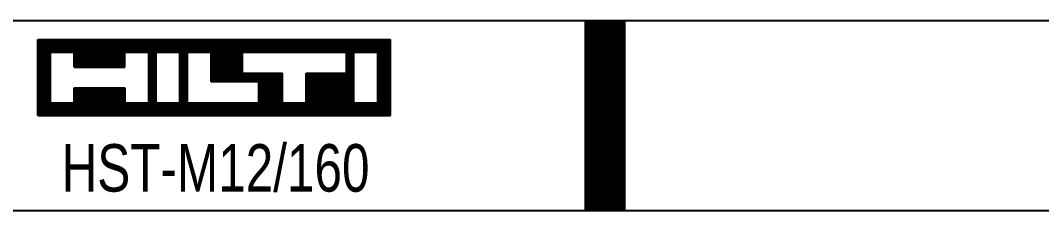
# Model space of a CAD drawing. Header units: millimetres. Extents: x 296 to 4896, y 152 to 3333.
# Drawn here: x 3531.4 to 3596, y 1230.6 to 1242.6 of the extents above; entities that cross this region are included whole.
import ezdxf
from ezdxf.enums import TextEntityAlignment as Align

# ---------------------------------------------------------------- set-up
doc = ezdxf.new("R2010")
doc.units = ezdxf.units.MM
for name, color, linetype in [('10', 1, 'Continuous'), ('2', 3, 'Continuous'), ('3', 4, 'Continuous'), ('4', 2, 'Continuous')]:
    doc.layers.add(name, color=color, linetype=linetype)
doc.styles.get("Standard").update_dxf_attribs({"font": 'arial.ttf'})

# ---------------------------------------------------------------- blocks, each defined once
blk = doc.blocks.new('HST-M12-160')
at = {"layer": '10'}
for p, q in [((-212.76, 0), (-212.76, 4.8)), ((-212.76, 4.8), (-190.454, 4.8)), ((-212.717, 4.8), (-212.717, 0)), ((-212.637, 0), (-212.637, 4.8)), ((-212.557, 4.8), (-212.557, 0)), ((-212.477, 0), (-212.477, 4.8)), ((-212.397, 4.8), (-212.397, 0)), ((-212.317, 0), (-212.317, 4.8)), ((-212.237, 4.8), (-212.237, 0)), ((-212.157, 0), (-212.157, 4.8)), ((-212.077, 4.8), (-212.077, 0)), ((-211.997, 0), (-211.997, 4.8)), ((-211.917, 4.8), (-211.917, 4)), ((-211.837, 4), (-211.837, 4.8)), ((-211.757, 4.8), (-211.757, 4)), ((-211.677, 4), (-211.677, 4.8)), ((-211.597, 4.8), (-211.597, 4)), ((-211.517, 4), (-211.517, 4.8)), ((-211.437, 4.8), (-211.437, 4)), ((-211.357, 4), (-211.357, 4.8)), ((-211.277, 4.8), (-211.277, 4)), ((-211.197, 4), (-211.197, 4.8)), ((-211.117, 4.8), (-211.117, 4)), ((-211.037, 4), (-211.037, 4.8)), ((-210.957, 4.8), (-210.957, 4)), ((-210.877, 4), (-210.877, 4.8)), ((-210.797, 4.8), (-210.797, 4)), ((-210.717, 4), (-210.717, 4.8)), ((-210.637, 4.8), (-210.637, 4)), ((-210.557, 4), (-210.557, 4.8)), ((-210.477, 4.8), (-210.477, 4)), ((-210.397, 3.059), (-210.397, 4.8)), ((-210.317, 4.8), (-210.317, 3.059)), ((-210.237, 3.059), (-210.237, 4.8)), ((-210.157, 4.8), (-210.157, 3.059)), ((-210.077, 3.059), (-210.077, 4.8)), ((-209.997, 4.8), (-209.997, 3.059)), ((-209.917, 3.059), (-209.917, 4.8)), ((-209.837, 4.8), (-209.837, 3.059)), ((-209.757, 3.059), (-209.757, 4.8)), ((-209.677, 4.8), (-209.677, 3.059)), ((-209.597, 3.059), (-209.597, 4.8)), ((-209.517, 4.8), (-209.517, 3.059)), ((-209.437, 3.059), (-209.437, 4.8)), ((-209.357, 4.8), (-209.357, 3.059)), ((-209.277, 3.059), (-209.277, 4.8)), ((-209.197, 4.8), (-209.197, 3.059)), ((-209.117, 3.059), (-209.117, 4.8)), ((-209.037, 4.8), (-209.037, 3.059)), ((-208.957, 3.059), (-208.957, 4.8)), ((-208.877, 4.8), (-208.877, 3.059)), ((-208.797, 3.059), (-208.797, 4.8)), ((-208.717, 4.8), (-208.717, 3.059)), ((-208.637, 3.059), (-208.637, 4.8)), ((-208.557, 4.8), (-208.557, 3.059)), ((-208.477, 3.059), (-208.477, 4.8)), ((-208.397, 4.8), (-208.397, 3.059)), ((-208.317, 3.059), (-208.317, 4.8)), ((-208.237, 4.8), (-208.237, 3.059)), ((-208.157, 3.059), (-208.157, 4.8)), ((-208.077, 4.8), (-208.077, 3.059)), ((-207.997, 3.059), (-207.997, 4.8)), ((-207.917, 4.8), (-207.917, 3.059)), ((-207.837, 3.059), (-207.837, 4.8)), ((-207.757, 4.8), (-207.757, 3.059)), ((-207.677, 3.059), (-207.677, 4.8)), ((-207.597, 4.8), (-207.597, 3.059)), ((-207.517, 3.059), (-207.517, 4.8)), ((-207.437, 4.8), (-207.437, 3.059)), ((-207.357, 3.059), (-207.357, 4.8)), ((-207.277, 4.8), (-207.277, 3.059)), ((-207.197, 4), (-207.197, 4.8)), ((-207.117, 4.8), (-207.117, 4)), ((-207.037, 4), (-207.037, 4.8)), ((-206.957, 4.8), (-206.957, 4)), ((-206.877, 4), (-206.877, 4.8)), ((-206.797, 4.8), (-206.797, 4)), ((-206.717, 4), (-206.717, 4.8)), ((-206.637, 4.8), (-206.637, 4)), ((-206.557, 4), (-206.557, 4.8)), ((-206.477, 4.8), (-206.477, 4)), ((-206.397, 4), (-206.397, 4.8)), ((-206.317, 4.8), (-206.317, 4)), ((-206.237, 4), (-206.237, 4.8)), ((-206.157, 4.8), (-206.157, 4)), ((-206.077, 4), (-206.077, 4.8)), ((-205.997, 4.8), (-205.997, 4)), ((-205.917, 4), (-205.917, 4.8)), ((-205.837, 4.8), (-205.837, 4)), ((-205.757, 4), (-205.757, 4.8)), ((-205.677, 4.8), (-205.677, 0)), ((-205.597, 0), (-205.597, 4.8)), ((-205.517, 4.8), (-205.517, 0)), ((-205.437, 0), (-205.437, 4.8)), ((-205.357, 4.8), (-205.357, 0)), ((-205.277, 4), (-205.277, 4.8)), ((-205.197, 4.8), (-205.197, 4)), ((-205.117, 4), (-205.117, 4.8)), ((-205.037, 4.8), (-205.037, 4)), ((-204.957, 4), (-204.957, 4.8)), ((-204.877, 4.8), (-204.877, 4)), ((-204.797, 4), (-204.797, 4.8)), ((-204.717, 4.8), (-204.717, 4)), ((-204.637, 4), (-204.637, 4.8)), ((-204.557, 4.8), (-204.557, 4)), ((-204.477, 4), (-204.477, 4.8)), ((-204.397, 4.8), (-204.397, 4)), ((-204.317, 4), (-204.317, 4.8)), ((-204.237, 4.8), (-204.237, 4)), ((-204.157, 4), (-204.157, 4.8)), ((-204.077, 4.8), (-204.077, 4)), ((-203.997, 4), (-203.997, 4.8)), ((-203.917, 4.8), (-203.917, 4)), ((-203.837, 4), (-203.837, 4.8)), ((-203.757, 4.8), (-203.757, 0)), ((-203.677, 0), (-203.677, 4.8)), ((-203.597, 4.8), (-203.597, 0)), ((-203.517, 0), (-203.517, 4.8)), ((-203.437, 4.8), (-203.437, 0)), ((-203.357, 0), (-203.357, 4.8)), ((-203.277, 4.8), (-203.277, 4)), ((-203.197, 4), (-203.197, 4.8)), ((-203.117, 4.8), (-203.117, 4)), ((-203.037, 4), (-203.037, 4.8)), ((-202.957, 4.8), (-202.957, 4)), ((-202.877, 4), (-202.877, 4.8)), ((-202.797, 4.8), (-202.797, 4)), ((-202.717, 4), (-202.717, 4.8)), ((-202.637, 4.8), (-202.637, 4)), ((-202.557, 4), (-202.557, 4.8)), ((-202.477, 4.8), (-202.477, 4)), ((-202.397, 4), (-202.397, 4.8)), ((-202.317, 4.8), (-202.317, 4)), ((-202.237, 4), (-202.237, 4.8)), ((-202.157, 4.8), (-202.157, 4)), ((-202.077, 4), (-202.077, 4.8)), ((-201.997, 4.8), (-201.997, 4)), ((-201.917, 4), (-201.917, 4.8)), ((-201.837, 4.8), (-201.837, 4)), ((-201.757, 2.118), (-201.757, 4.8)), ((-201.677, 4.8), (-201.677, 2.118)), ((-201.597, 2.118), (-201.597, 4.8)), ((-201.517, 4.8), (-201.517, 2.118)), ((-201.437, 2.118), (-201.437, 4.8)), ((-201.357, 4.8), (-201.357, 2.118)), ((-201.277, 2.118), (-201.277, 4.8)), ((-201.197, 4.8), (-201.197, 2.118)), ((-201.117, 2.118), (-201.117, 4.8)), ((-201.037, 4.8), (-201.037, 2.118)), ((-200.957, 2.118), (-200.957, 4.8)), ((-200.877, 4.8), (-200.877, 2.118)), ((-200.797, 2.118), (-200.797, 4.8)), ((-200.717, 4.8), (-200.717, 2.118)), ((-200.637, 2.118), (-200.637, 4.8)), ((-200.557, 4.8), (-200.557, 2.118)), ((-200.477, 2.118), (-200.477, 4.8)), ((-200.397, 4.8), (-200.397, 2.118)), ((-200.317, 2.118), (-200.317, 4.8)), ((-200.237, 4.8), (-200.237, 2.118)), ((-200.157, 2.118), (-200.157, 4.8)), ((-200.077, 4.8), (-200.077, 2.118)), ((-199.997, 2.118), (-199.997, 4.8)), ((-199.917, 4.8), (-199.917, 2.118)), ((-199.837, 2.118), (-199.837, 4.8)), ((-199.757, 4.8), (-199.757, 4)), ((-199.677, 4), (-199.677, 4.8)), ((-199.597, 4.8), (-199.597, 4)), ((-199.517, 4), (-199.517, 4.8)), ((-199.437, 4.8), (-199.437, 4)), ((-199.357, 4), (-199.357, 4.8)), ((-199.277, 4.8), (-199.277, 4)), ((-199.197, 4), (-199.197, 4.8)), ((-199.117, 4.8), (-199.117, 4)), ((-199.037, 4), (-199.037, 4.8)), ((-198.957, 4.8), (-198.957, 4)), ((-198.877, 4), (-198.877, 4.8)), ((-198.797, 4.8), (-198.797, 4)), ((-198.717, 4), (-198.717, 4.8)), ((-198.637, 4.8), (-198.637, 4)), ((-198.557, 4), (-198.557, 4.8)), ((-198.477, 4.8), (-198.477, 4)), ((-198.397, 4), (-198.397, 4.8)), ((-198.317, 4.8), (-198.317, 4)), ((-198.237, 4), (-198.237, 4.8)), ((-198.157, 4.8), (-198.157, 4)), ((-198.077, 4), (-198.077, 4.8)), ((-197.997, 4.8), (-197.997, 4)), ((-197.917, 4), (-197.917, 4.8)), ((-197.837, 4.8), (-197.837, 4)), ((-197.757, 4), (-197.757, 4.8)), ((-197.677, 4.8), (-197.677, 4)), ((-197.597, 4), (-197.597, 4.8)), ((-197.517, 4.8), (-197.517, 4)), ((-197.437, 4), (-197.437, 4.8)), ((-197.357, 4.8), (-197.357, 4)), ((-197.277, 4), (-197.277, 4.8)), ((-197.197, 4.8), (-197.197, 4)), ((-197.117, 4), (-197.117, 4.8)), ((-197.037, 4.8), (-197.037, 4)), ((-196.957, 4), (-196.957, 4.8)), ((-196.877, 4.8), (-196.877, 4)), ((-196.797, 4), (-196.797, 4.8)), ((-196.717, 4.8), (-196.717, 4)), ((-196.637, 4), (-196.637, 4.8)), ((-196.557, 4.8), (-196.557, 4)), ((-196.477, 4), (-196.477, 4.8)), ((-196.397, 4.8), (-196.397, 4)), ((-196.317, 4), (-196.317, 4.8)), ((-196.237, 4.8), (-196.237, 4)), ((-196.157, 4), (-196.157, 4.8)), ((-196.077, 4.8), (-196.077, 4)), ((-195.997, 4), (-195.997, 4.8)), ((-195.917, 4.8), (-195.917, 4)), ((-195.837, 4), (-195.837, 4.8)), ((-195.757, 4.8), (-195.757, 4)), ((-195.677, 4), (-195.677, 4.8)), ((-195.597, 4.8), (-195.597, 4)), ((-195.517, 4), (-195.517, 4.8)), ((-195.437, 4.8), (-195.437, 4)), ((-195.357, 4), (-195.357, 4.8)), ((-195.277, 4.8), (-195.277, 4)), ((-195.197, 4), (-195.197, 4.8)), ((-195.117, 4.8), (-195.117, 4)), ((-195.037, 4), (-195.037, 4.8)), ((-194.957, 4.8), (-194.957, 4)), ((-194.877, 4), (-194.877, 4.8)), ((-194.797, 4.8), (-194.797, 4)), ((-194.717, 4), (-194.717, 4.8)), ((-194.637, 4.8), (-194.637, 4)), ((-194.557, 4), (-194.557, 4.8)), ((-194.477, 4.8), (-194.477, 4)), ((-194.397, 4), (-194.397, 4.8)), ((-194.317, 4.8), (-194.317, 4)), ((-194.237, 4), (-194.237, 4.8)), ((-194.157, 4.8), (-194.157, 4)), ((-194.077, 4), (-194.077, 4.8)), ((-193.997, 4.8), (-193.997, 4)), ((-193.917, 4), (-193.917, 4.8)), ((-193.837, 4.8), (-193.837, 4)), ((-193.757, 4), (-193.757, 4.8)), ((-193.677, 4.8), (-193.677, 4)), ((-193.597, 4), (-193.597, 4.8)), ((-193.517, 4.8), (-193.517, 4)), ((-193.437, 4), (-193.437, 4.8)), ((-193.357, 4.8), (-193.357, 4)), ((-193.277, 4), (-193.277, 4.8)), ((-193.197, 4.8), (-193.197, 0)), ((-193.117, 0), (-193.117, 4.8)), ((-193.037, 4.8), (-193.037, 0)), ((-192.957, 0), (-192.957, 4.8)), ((-192.877, 4.8), (-192.877, 0)), ((-192.797, 0), (-192.797, 4.8)), ((-192.717, 4.8), (-192.717, 4)), ((-192.637, 4), (-192.637, 4.8)), ((-192.557, 4.8), (-192.557, 4)), ((-192.477, 4), (-192.477, 4.8)), ((-192.397, 4.8), (-192.397, 4)), ((-192.317, 4), (-192.317, 4.8)), ((-192.237, 4.8), (-192.237, 4)), ((-192.157, 4), (-192.157, 4.8)), ((-192.077, 4.8), (-192.077, 4)), ((-191.997, 4), (-191.997, 4.8)), ((-191.917, 4.8), (-191.917, 4)), ((-191.837, 4), (-191.837, 4.8)), ((-191.757, 4.8), (-191.757, 4)), ((-191.677, 4), (-191.677, 4.8)), ((-191.597, 4.8), (-191.597, 4)), ((-191.517, 4), (-191.517, 4.8)), ((-191.437, 4.8), (-191.437, 4)), ((-191.357, 4), (-191.357, 4.8)), ((-191.277, 4.8), (-191.277, 4)), ((-191.197, 0), (-191.197, 4.8)), ((-191.117, 4.8), (-191.117, 0)), ((-191.037, 0), (-191.037, 4.8)), ((-190.957, 4.8), (-190.957, 0)), ((-190.877, 0), (-190.877, 4.8)), ((-190.797, 4.8), (-190.797, 0)), ((-190.717, 0), (-190.717, 4.8)), ((-190.637, 4.8), (-190.637, 0)), ((-190.557, 0), (-190.557, 4.8)), ((-190.477, 4.8), (-190.477, 0)), ((-190.454, 0), (-190.454, 4.8)), ((-211.96, 0.8), (-211.96, 4)), ((-211.96, 4), (-210.454, 4)), ((-210.454, 3.059), (-210.454, 4)), ((-207.254, 4), (-205.748, 4)), ((-207.254, 3.059), (-207.254, 4)), ((-205.748, 0.8), (-205.748, 4)), ((-205.278, 4), (-203.772, 4)), ((-205.278, 0.8), (-205.278, 4)), ((-203.772, 0.8), (-203.772, 4)), ((-203.301, 4), (-201.796, 4)), ((-203.301, 0.8), (-203.301, 4)), ((-201.796, 2.118), (-201.796, 4)), ((-199.819, 4), (-193.231, 4)), ((-199.819, 2.682), (-199.819, 4)), ((-193.231, 2.682), (-193.231, 4)), ((-192.76, 4), (-191.254, 4)), ((-192.76, 0.8), (-192.76, 4)), ((-191.254, 0.8), (-191.254, 4)), ((-210.454, 3.059), (-207.254, 3.059)), ((-199.819, 2.682), (-197.278, 2.682)), ((-199.757, 2.682), (-199.757, 2.118)), ((-199.677, 2.118), (-199.677, 2.682)), ((-199.597, 2.682), (-199.597, 2.118)), ((-199.517, 2.118), (-199.517, 2.682)), ((-199.437, 2.682), (-199.437, 2.118)), ((-199.357, 2.118), (-199.357, 2.682)), ((-199.277, 2.682), (-199.277, 2.118)), ((-199.197, 2.118), (-199.197, 2.682)), ((-199.117, 2.682), (-199.117, 2.118)), ((-199.037, 2.118), (-199.037, 2.682)), ((-198.957, 2.682), (-198.957, 2.118)), ((-198.877, 2.118), (-198.877, 2.682)), ((-198.797, 2.682), (-198.797, 2.118)), ((-198.717, 0), (-198.717, 2.682)), ((-198.637, 2.682), (-198.637, 0)), ((-198.557, 0), (-198.557, 2.682)), ((-198.477, 2.682), (-198.477, 0)), ((-198.397, 0), (-198.397, 2.682)), ((-198.317, 2.682), (-198.317, 0)), ((-198.237, 0), (-198.237, 2.682)), ((-198.157, 2.682), (-198.157, 0)), ((-198.077, 0), (-198.077, 2.682)), ((-197.997, 2.682), (-197.997, 0)), ((-197.917, 0), (-197.917, 2.682)), ((-197.837, 2.682), (-197.837, 0)), ((-197.757, 0), (-197.757, 2.682)), ((-197.677, 2.682), (-197.677, 0)), ((-197.597, 0), (-197.597, 2.682)), ((-197.517, 2.682), (-197.517, 0)), ((-197.437, 0), (-197.437, 2.682)), ((-197.357, 2.682), (-197.357, 0)), ((-197.278, 0.8), (-197.278, 2.682)), ((-195.772, 0.8), (-195.772, 2.682)), ((-195.772, 2.682), (-193.231, 2.682)), ((-195.757, 2.682), (-195.757, 0)), ((-195.677, 0), (-195.677, 2.682)), ((-195.597, 2.682), (-195.597, 0)), ((-195.517, 0), (-195.517, 2.682)), ((-195.437, 2.682), (-195.437, 0)), ((-195.357, 0), (-195.357, 2.682)), ((-195.277, 2.682), (-195.277, 0)), ((-195.197, 0), (-195.197, 2.682)), ((-195.117, 2.682), (-195.117, 0)), ((-195.037, 0), (-195.037, 2.682)), ((-194.957, 2.682), (-194.957, 0)), ((-194.877, 0), (-194.877, 2.682)), ((-194.797, 2.682), (-194.797, 0)), ((-194.717, 0), (-194.717, 2.682)), ((-194.637, 2.682), (-194.637, 0)), ((-194.557, 0), (-194.557, 2.682)), ((-194.477, 2.682), (-194.477, 0)), ((-194.397, 0), (-194.397, 2.682)), ((-194.317, 2.682), (-194.317, 0)), ((-194.237, 0), (-194.237, 2.682)), ((-194.157, 2.682), (-194.157, 0)), ((-194.077, 0), (-194.077, 2.682)), ((-193.997, 2.682), (-193.997, 0)), ((-193.917, 0), (-193.917, 2.682)), ((-193.837, 2.682), (-193.837, 0)), ((-193.757, 0), (-193.757, 2.682)), ((-193.677, 2.682), (-193.677, 0)), ((-193.597, 0), (-193.597, 2.682)), ((-193.517, 2.682), (-193.517, 0)), ((-193.437, 0), (-193.437, 2.682)), ((-193.357, 2.682), (-193.357, 0)), ((-193.277, 0), (-193.277, 2.682)), ((-198.784, 2.118), (-201.796, 2.118)), ((-198.784, 0.8), (-198.784, 2.118)), ((-210.454, 0.8), (-210.454, 1.741)), ((-210.454, 1.741), (-207.254, 1.741)), ((-210.397, 0), (-210.397, 1.741)), ((-210.317, 1.741), (-210.317, 0)), ((-210.237, 0), (-210.237, 1.741)), ((-210.157, 1.741), (-210.157, 0)), ((-210.077, 0), (-210.077, 1.741)), ((-209.997, 1.741), (-209.997, 0)), ((-209.917, 0), (-209.917, 1.741)), ((-209.837, 1.741), (-209.837, 0)), ((-209.757, 0), (-209.757, 1.741)), ((-209.677, 1.741), (-209.677, 0)), ((-209.597, 0), (-209.597, 1.741)), ((-209.517, 1.741), (-209.517, 0)), ((-209.437, 0), (-209.437, 1.741)), ((-209.357, 1.741), (-209.357, 0)), ((-209.277, 0), (-209.277, 1.741)), ((-209.197, 1.741), (-209.197, 0)), ((-209.117, 0), (-209.117, 1.741)), ((-209.037, 1.741), (-209.037, 0)), ((-208.957, 0), (-208.957, 1.741)), ((-208.877, 1.741), (-208.877, 0)), ((-208.797, 0), (-208.797, 1.741)), ((-208.717, 1.741), (-208.717, 0)), ((-208.637, 0), (-208.637, 1.741)), ((-208.557, 1.741), (-208.557, 0)), ((-208.477, 0), (-208.477, 1.741)), ((-208.397, 1.741), (-208.397, 0)), ((-208.317, 0), (-208.317, 1.741)), ((-208.237, 1.741), (-208.237, 0)), ((-208.157, 0), (-208.157, 1.741)), ((-208.077, 1.741), (-208.077, 0)), ((-207.997, 0), (-207.997, 1.741)), ((-207.917, 1.741), (-207.917, 0)), ((-207.837, 0), (-207.837, 1.741)), ((-207.757, 1.741), (-207.757, 0)), ((-207.677, 0), (-207.677, 1.741)), ((-207.597, 1.741), (-207.597, 0)), ((-207.517, 0), (-207.517, 1.741)), ((-207.437, 1.741), (-207.437, 0)), ((-207.357, 0), (-207.357, 1.741)), ((-207.277, 1.741), (-207.277, 0)), ((-207.254, 1.741), (-207.254, 0.8)), ((-211.96, 0.8), (-210.454, 0.8)), ((-211.917, 0.8), (-211.917, 0)), ((-211.837, 0), (-211.837, 0.8)), ((-211.757, 0.8), (-211.757, 0)), ((-211.677, 0), (-211.677, 0.8)), ((-211.597, 0.8), (-211.597, 0)), ((-211.517, 0), (-211.517, 0.8)), ((-211.437, 0.8), (-211.437, 0)), ((-211.357, 0), (-211.357, 0.8)), ((-211.277, 0.8), (-211.277, 0)), ((-211.197, 0), (-211.197, 0.8)), ((-211.117, 0.8), (-211.117, 0)), ((-211.037, 0), (-211.037, 0.8)), ((-210.957, 0.8), (-210.957, 0)), ((-210.877, 0), (-210.877, 0.8)), ((-210.797, 0.8), (-210.797, 0)), ((-210.717, 0), (-210.717, 0.8)), ((-210.637, 0.8), (-210.637, 0)), ((-210.557, 0), (-210.557, 0.8)), ((-210.477, 0.8), (-210.477, 0)), ((-207.254, 0.8), (-205.748, 0.8)), ((-207.197, 0), (-207.197, 0.8)), ((-207.117, 0.8), (-207.117, 0)), ((-207.037, 0), (-207.037, 0.8)), ((-206.957, 0.8), (-206.957, 0)), ((-206.877, 0), (-206.877, 0.8)), ((-206.797, 0.8), (-206.797, 0)), ((-206.717, 0), (-206.717, 0.8)), ((-206.637, 0.8), (-206.637, 0)), ((-206.557, 0), (-206.557, 0.8)), ((-206.477, 0.8), (-206.477, 0)), ((-206.397, 0), (-206.397, 0.8)), ((-206.317, 0.8), (-206.317, 0)), ((-206.237, 0), (-206.237, 0.8)), ((-206.157, 0.8), (-206.157, 0)), ((-206.077, 0), (-206.077, 0.8)), ((-205.997, 0.8), (-205.997, 0)), ((-205.917, 0), (-205.917, 0.8)), ((-205.837, 0.8), (-205.837, 0)), ((-205.757, 0), (-205.757, 0.8)), ((-205.278, 0.8), (-203.772, 0.8)), ((-205.277, 0), (-205.277, 0.8)), ((-205.197, 0.8), (-205.197, 0)), ((-205.117, 0), (-205.117, 0.8)), ((-205.037, 0.8), (-205.037, 0)), ((-204.957, 0), (-204.957, 0.8)), ((-204.877, 0.8), (-204.877, 0)), ((-204.797, 0), (-204.797, 0.8)), ((-204.717, 0.8), (-204.717, 0)), ((-204.637, 0), (-204.637, 0.8)), ((-204.557, 0.8), (-204.557, 0)), ((-204.477, 0), (-204.477, 0.8)), ((-204.397, 0.8), (-204.397, 0)), ((-204.317, 0), (-204.317, 0.8)), ((-204.237, 0.8), (-204.237, 0)), ((-204.157, 0), (-204.157, 0.8)), ((-204.077, 0.8), (-204.077, 0)), ((-203.997, 0), (-203.997, 0.8)), ((-203.917, 0.8), (-203.917, 0)), ((-203.837, 0), (-203.837, 0.8)), ((-203.301, 0.8), (-198.784, 0.8)), ((-203.277, 0.8), (-203.277, 0)), ((-203.197, 0), (-203.197, 0.8)), ((-203.117, 0.8), (-203.117, 0)), ((-203.037, 0), (-203.037, 0.8)), ((-202.957, 0.8), (-202.957, 0)), ((-202.877, 0), (-202.877, 0.8)), ((-202.797, 0.8), (-202.797, 0)), ((-202.717, 0), (-202.717, 0.8)), ((-202.637, 0.8), (-202.637, 0)), ((-202.557, 0), (-202.557, 0.8)), ((-202.477, 0.8), (-202.477, 0)), ((-202.397, 0), (-202.397, 0.8)), ((-202.317, 0.8), (-202.317, 0)), ((-202.237, 0), (-202.237, 0.8)), ((-202.157, 0.8), (-202.157, 0)), ((-202.077, 0), (-202.077, 0.8)), ((-201.997, 0.8), (-201.997, 0)), ((-201.917, 0), (-201.917, 0.8)), ((-201.837, 0.8), (-201.837, 0)), ((-201.757, 0), (-201.757, 0.8)), ((-201.677, 0.8), (-201.677, 0)), ((-201.597, 0), (-201.597, 0.8)), ((-201.517, 0.8), (-201.517, 0)), ((-201.437, 0), (-201.437, 0.8)), ((-201.357, 0.8), (-201.357, 0)), ((-201.277, 0), (-201.277, 0.8)), ((-201.197, 0.8), (-201.197, 0)), ((-201.117, 0), (-201.117, 0.8)), ((-201.037, 0.8), (-201.037, 0)), ((-200.957, 0), (-200.957, 0.8)), ((-200.877, 0.8), (-200.877, 0)), ((-200.797, 0), (-200.797, 0.8)), ((-200.717, 0.8), (-200.717, 0)), ((-200.637, 0), (-200.637, 0.8)), ((-200.557, 0.8), (-200.557, 0)), ((-200.477, 0), (-200.477, 0.8)), ((-200.397, 0.8), (-200.397, 0)), ((-200.317, 0), (-200.317, 0.8)), ((-200.237, 0.8), (-200.237, 0)), ((-200.157, 0), (-200.157, 0.8)), ((-200.077, 0.8), (-200.077, 0)), ((-199.997, 0), (-199.997, 0.8)), ((-199.917, 0.8), (-199.917, 0)), ((-199.837, 0), (-199.837, 0.8)), ((-199.757, 0.8), (-199.757, 0)), ((-199.677, 0), (-199.677, 0.8)), ((-199.597, 0.8), (-199.597, 0)), ((-199.517, 0), (-199.517, 0.8)), ((-199.437, 0.8), (-199.437, 0)), ((-199.357, 0), (-199.357, 0.8)), ((-199.277, 0.8), (-199.277, 0)), ((-199.197, 0), (-199.197, 0.8)), ((-199.117, 0.8), (-199.117, 0)), ((-199.037, 0), (-199.037, 0.8)), ((-198.957, 0.8), (-198.957, 0)), ((-198.877, 0), (-198.877, 0.8)), ((-198.797, 0.8), (-198.797, 0)), ((-197.278, 0.8), (-195.772, 0.8)), ((-197.277, 0), (-197.277, 0.8)), ((-197.197, 0.8), (-197.197, 0)), ((-197.117, 0), (-197.117, 0.8)), ((-197.037, 0.8), (-197.037, 0)), ((-196.957, 0), (-196.957, 0.8)), ((-196.877, 0.8), (-196.877, 0)), ((-196.797, 0), (-196.797, 0.8)), ((-196.717, 0.8), (-196.717, 0)), ((-196.637, 0), (-196.637, 0.8)), ((-196.557, 0.8), (-196.557, 0)), ((-196.477, 0), (-196.477, 0.8)), ((-196.397, 0.8), (-196.397, 0)), ((-196.317, 0), (-196.317, 0.8)), ((-196.237, 0.8), (-196.237, 0)), ((-196.157, 0), (-196.157, 0.8)), ((-196.077, 0.8), (-196.077, 0)), ((-195.997, 0), (-195.997, 0.8)), ((-195.917, 0.8), (-195.917, 0)), ((-195.837, 0), (-195.837, 0.8)), ((-192.76, 0.8), (-191.254, 0.8)), ((-192.717, 0.8), (-192.717, 0)), ((-192.637, 0), (-192.637, 0.8)), ((-192.557, 0.8), (-192.557, 0)), ((-192.477, 0), (-192.477, 0.8)), ((-192.397, 0.8), (-192.397, 0)), ((-192.317, 0), (-192.317, 0.8)), ((-192.237, 0.8), (-192.237, 0)), ((-192.157, 0), (-192.157, 0.8)), ((-192.077, 0.8), (-192.077, 0)), ((-191.997, 0), (-191.997, 0.8)), ((-191.917, 0.8), (-191.917, 0)), ((-191.837, 0), (-191.837, 0.8)), ((-191.757, 0.8), (-191.757, 0)), ((-191.677, 0), (-191.677, 0.8)), ((-191.597, 0.8), (-191.597, 0)), ((-191.517, 0), (-191.517, 0.8)), ((-191.437, 0.8), (-191.437, 0)), ((-191.357, 0), (-191.357, 0.8)), ((-191.277, 0.8), (-191.277, 0)), ((-212.76, 0), (-190.454, 0))]:
    blk.add_line(p, q, dxfattribs=at)
at = {"layer": '2'}
for p, q in [((-224.01, 6), (-18.11, 6)), ((-178.11, -6), (-178.11, 6)), ((-175.61, -6), (-175.61, 6)), ((-224.01, -6), (-18.11, -6))]:
    blk.add_line(p, q, dxfattribs=at)
at = {"layer": '4'}
for p, q in [((-178.11, 3.631), (-175.741, 6)), ((-175.883, 6), (-178.11, 3.772)), ((-178.11, 3.914), (-176.024, 6)), ((-176.165, 6), (-178.11, 4.055)), ((-178.11, 4.197), (-176.307, 6)), ((-176.448, 6), (-178.11, 4.338)), ((-178.11, 4.479), (-176.59, 6)), ((-176.731, 6), (-178.11, 4.621)), ((-178.11, 4.762), (-176.873, 6)), ((-177.014, 6), (-178.11, 4.904)), ((-178.11, 5.045), (-177.155, 6)), ((-177.297, 6), (-178.11, 5.187)), ((-178.11, 5.328), (-177.438, 6)), ((-177.58, 6), (-178.11, 5.469)), ((-178.11, 5.611), (-177.721, 6)), ((-177.863, 6), (-178.11, 5.752)), ((-178.11, 5.894), (-178.004, 6)), ((-175.61, 5.99), (-178.11, 3.49)), ((-178.11, 3.348), (-175.61, 5.848)), ((-175.61, 5.707), (-178.11, 3.207)), ((-178.11, 3.065), (-175.61, 5.565)), ((-175.61, 5.424), (-178.11, 2.924)), ((-178.11, 2.782), (-175.61, 5.282)), ((-175.61, 5.141), (-178.11, 2.641)), ((-178.11, 2.5), (-175.61, 5)), ((-175.61, 4.858), (-178.11, 2.358)), ((-178.11, 2.217), (-175.61, 4.717)), ((-175.61, 4.575), (-178.11, 2.075)), ((-178.11, 1.934), (-175.61, 4.434)), ((-175.61, 4.292), (-178.11, 1.792)), ((-178.11, 1.651), (-175.61, 4.151)), ((-175.61, 4.01), (-178.11, 1.51)), ((-178.11, 1.368), (-175.61, 3.868)), ((-175.61, 3.727), (-178.11, 1.227)), ((-178.11, 1.085), (-175.61, 3.585)), ((-175.61, 3.444), (-178.11, 0.944)), ((-178.11, 0.803), (-175.61, 3.303)), ((-175.61, 3.161), (-178.11, 0.661)), ((-178.11, 0.52), (-175.61, 3.02)), ((-175.61, 2.878), (-178.11, 0.378)), ((-178.11, 0.237), (-175.61, 2.737)), ((-175.61, 2.595), (-178.11, 0.095)), ((-178.11, -0.046), (-175.61, 2.454)), ((-175.61, 2.313), (-178.11, -0.187)), ((-178.11, -0.329), (-175.61, 2.171)), ((-175.61, 2.03), (-178.11, -0.47)), ((-178.11, -0.612), (-175.61, 1.888)), ((-175.61, 1.747), (-178.11, -0.753)), ((-178.11, -0.895), (-175.61, 1.605)), ((-175.61, 1.464), (-178.11, -1.036)), ((-178.11, -1.177), (-175.61, 1.323)), ((-175.61, 1.181), (-178.11, -1.319)), ((-178.11, -1.46), (-175.61, 1.04)), ((-175.61, 0.898), (-178.11, -1.602)), ((-178.11, -1.743), (-175.61, 0.757)), ((-175.61, 0.615), (-178.11, -1.885)), ((-178.11, -2.026), (-175.61, 0.474)), ((-175.61, 0.333), (-178.11, -2.167)), ((-178.11, -2.309), (-175.61, 0.191)), ((-175.61, 0.05), (-178.11, -2.45)), ((-178.11, -2.592), (-175.61, -0.092)), ((-175.61, -0.233), (-178.11, -2.733)), ((-178.11, -2.874), (-175.61, -0.374)), ((-175.61, -0.516), (-178.11, -3.016)), ((-178.11, -3.157), (-175.61, -0.657)), ((-175.61, -0.799), (-178.11, -3.299)), ((-178.11, -3.44), (-175.61, -0.94)), ((-175.61, -1.082), (-178.11, -3.582)), ((-178.11, -3.723), (-175.61, -1.223)), ((-175.61, -1.364), (-178.11, -3.864)), ((-178.11, -4.006), (-175.61, -1.506)), ((-175.61, -1.647), (-178.11, -4.147)), ((-178.11, -4.289), (-175.61, -1.789)), ((-175.61, -1.93), (-178.11, -4.43)), ((-178.11, -4.572), (-175.61, -2.072)), ((-175.61, -2.213), (-178.11, -4.713)), ((-178.11, -4.854), (-175.61, -2.354)), ((-175.61, -2.496), (-178.11, -4.996)), ((-178.11, -5.137), (-175.61, -2.637)), ((-175.61, -2.779), (-178.11, -5.279)), ((-178.11, -5.42), (-175.61, -2.92)), ((-175.61, -3.061), (-178.11, -5.561)), ((-178.11, -5.703), (-175.61, -3.203)), ((-175.61, -3.344), (-178.11, -5.844)), ((-178.11, -5.986), (-175.61, -3.486)), ((-175.61, -3.627), (-177.983, -6)), ((-177.842, -6), (-175.61, -3.769)), ((-175.61, -3.91), (-177.7, -6)), ((-177.559, -6), (-175.61, -4.051)), ((-175.61, -4.193), (-177.417, -6)), ((-177.276, -6), (-175.61, -4.334)), ((-175.61, -4.476), (-177.135, -6)), ((-176.993, -6), (-175.61, -4.617)), ((-175.61, -4.759), (-176.852, -6)), ((-176.71, -6), (-175.61, -4.9)), ((-175.61, -5.041), (-176.569, -6)), ((-176.427, -6), (-175.61, -5.183)), ((-175.61, -5.324), (-176.286, -6)), ((-176.145, -6), (-175.61, -5.466)), ((-175.61, -5.607), (-176.003, -6)), ((-175.862, -6), (-175.61, -5.748)), ((-175.61, -5.89), (-175.72, -6))]:
    blk.add_line(p, q, dxfattribs=at)
at = {"layer": '3', "width": 0.747083}
blk.add_text('HST-M12/160', height=3, dxfattribs=at).set_placement((-201.517, -4.807), align=Align.CENTER)

msp = doc.modelspace()

# ---------------------------------------------------------------- block references
at = {"color": 3}
msp.add_blockref('HST-M12-160', (3745.298, 1236.638), dxfattribs=at)

doc.saveas('drawing.dxf')
